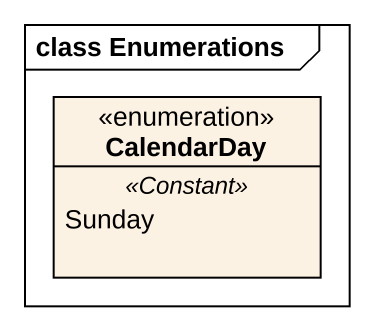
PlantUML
@startuml
mainframe class Enumerations
hide circle
hide empty members
enum CalendarDay {
  .. <<Constant>> ..
  Sunday
}
@enduml
